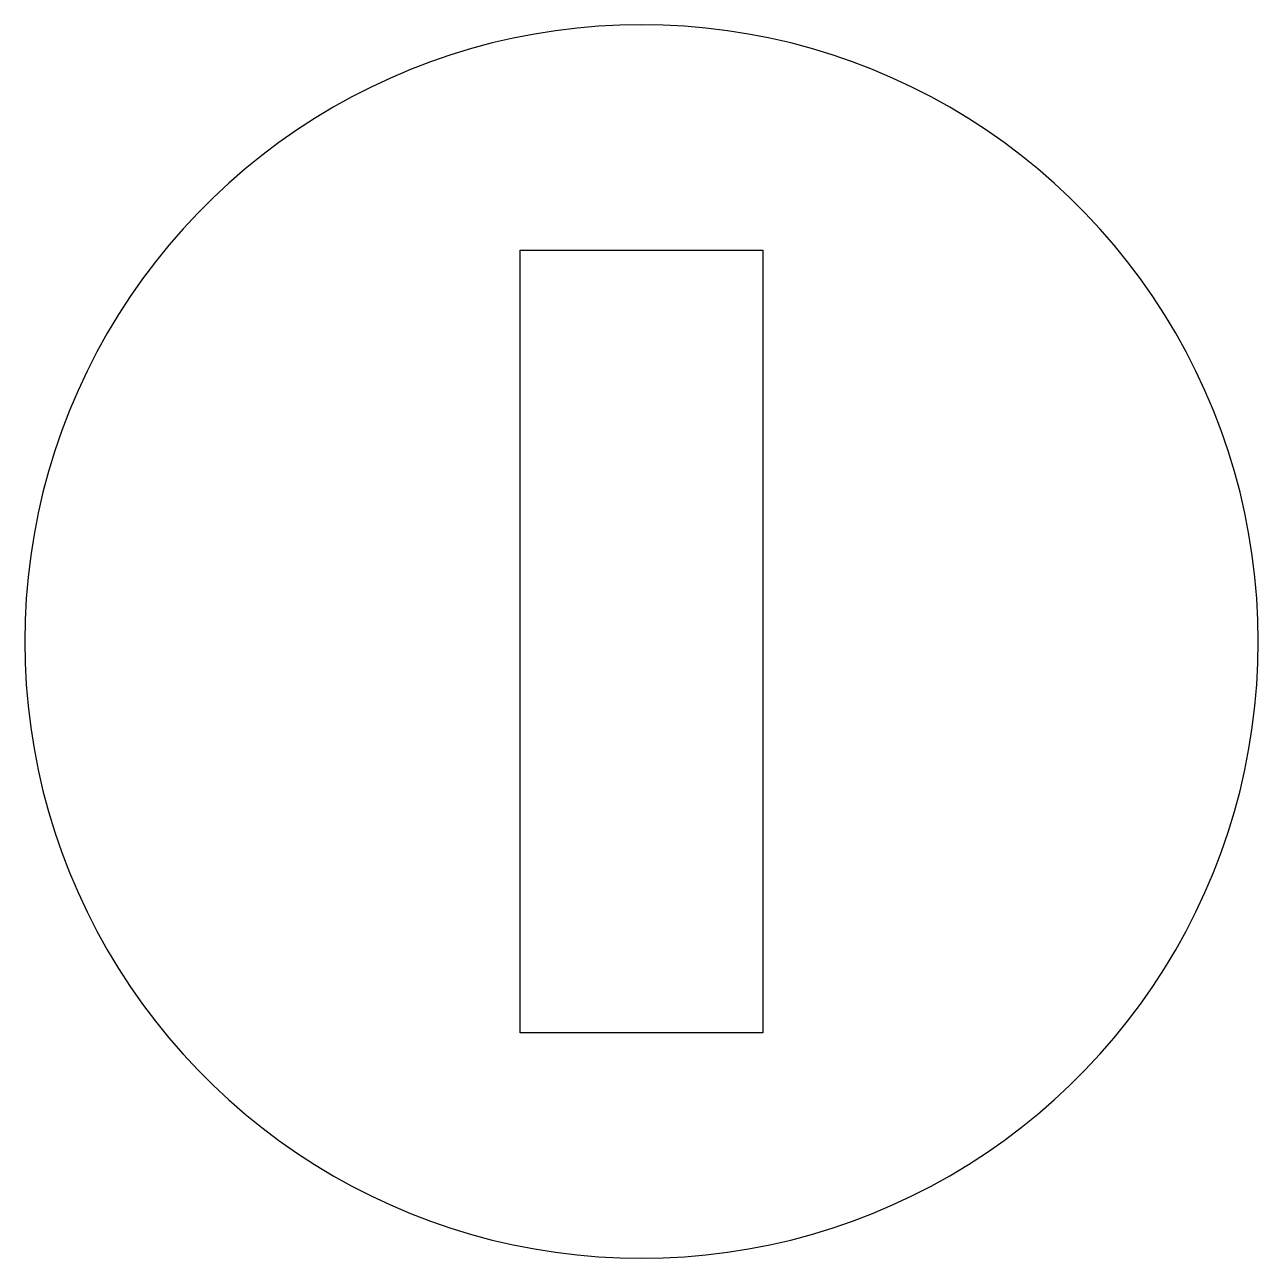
# Model space of a CAD drawing. Header units: metres. Extents: x -8 to 8, y -8 to 8.
import ezdxf

# ---------------------------------------------------------------- set-up
doc = ezdxf.new("R2010")
doc.units = ezdxf.units.M

msp = doc.modelspace()

# ---------------------------------------------------------------- linework, layer by layer
for p, q in [((0, 8), (-0.27919, 7.99512)), ((0.27919, 7.99512), (0, 8)), ((-1.38918, 7.87845), (-1.66328, 7.82518)), ((-1.11337, 7.92213), (-1.38918, 7.87845)), ((-0.836227, 7.95616), (-1.11337, 7.92213)), ((-0.558044, 7.9805), (-0.836227, 7.95616)), ((-0.27919, 7.99512), (-0.558044, 7.9805)), ((0.558044, 7.9805), (0.27919, 7.99512)), ((0.836227, 7.95616), (0.558044, 7.9805)), ((1.11337, 7.92213), (0.836227, 7.95616)), ((1.38918, 7.87845), (1.11337, 7.92213)), ((1.66328, 7.82518), (1.38918, 7.87845)), ((-2.20509, 7.69008), (-2.47212, 7.60844)), ((-1.93536, 7.76236), (-2.20509, 7.69008)), ((-1.66328, 7.82518), (-1.93536, 7.76236)), ((1.93536, 7.76236), (1.66328, 7.82518)), ((2.20509, 7.69008), (1.93536, 7.76236)), ((2.47212, 7.60844), (2.20509, 7.69008)), ((-2.47212, 7.60844), (-2.73616, 7.51753)), ((2.73616, 7.51753), (2.47212, 7.60844)), ((-2.99684, 7.41747), (-3.25389, 7.30835)), ((-2.73616, 7.51753), (-2.99684, 7.41747)), ((2.99684, 7.41747), (2.73616, 7.51753)), ((3.25389, 7.30835), (2.99684, 7.41747)), ((-3.25389, 7.30835), (-3.50696, 7.19034)), ((3.50696, 7.19034), (3.25389, 7.30835)), ((-3.75577, 7.06357), (-4, 6.92819)), ((-3.50696, 7.19034), (-3.75577, 7.06357)), ((3.75577, 7.06357), (3.50696, 7.19034)), ((4, 6.92819), (3.75577, 7.06357)), ((-4, 6.92819), (-4.23935, 6.78438)), ((4.23935, 6.78438), (4, 6.92819)), ((-4.23935, 6.78438), (-4.47354, 6.63229)), ((4.47354, 6.63229), (4.23935, 6.78438)), ((-4.47354, 6.63229), (-4.70227, 6.47212)), ((4.70227, 6.47212), (4.47354, 6.63229)), ((-4.70227, 6.47212), (-4.92528, 6.30408)), ((4.92528, 6.30408), (4.70227, 6.47212)), ((-4.92528, 6.30408), (-5.14229, 6.12834)), ((5.14229, 6.12834), (4.92528, 6.30408)), ((-5.14229, 6.12834), (-5.35304, 5.94514)), ((5.35304, 5.94514), (5.14229, 6.12834)), ((-5.35304, 5.94514), (-5.55727, 5.75471)), ((5.55727, 5.75471), (5.35304, 5.94514)), ((-5.55727, 5.75471), (-5.75471, 5.55727)), ((5.75471, 5.55727), (5.55727, 5.75471)), ((-5.75471, 5.55727), (-5.94514, 5.35304)), ((5.94514, 5.35304), (5.75471, 5.55727)), ((-5.94514, 5.35304), (-6.12834, 5.14229)), ((6.12834, 5.14229), (5.94514, 5.35304)), ((-6.12834, 5.14229), (-6.30408, 4.92528)), ((6.30408, 4.92528), (6.12834, 5.14229)), ((-1.575, -5.075), (-1.575, 5.075)), ((-1.575, 5.075), (1.575, 5.075)), ((1.575, 5.075), (1.575, -5.075)), ((-6.30408, 4.92528), (-6.47212, 4.70227)), ((6.47212, 4.70227), (6.30408, 4.92528)), ((-6.47212, 4.70227), (-6.63229, 4.47354)), ((6.63229, 4.47354), (6.47212, 4.70227)), ((-6.63229, 4.47354), (-6.78438, 4.23935)), ((6.78438, 4.23935), (6.63229, 4.47354)), ((-6.78438, 4.23935), (-6.92819, 4)), ((6.92819, 4), (6.78438, 4.23935)), ((-6.92819, 4), (-7.06357, 3.75577)), ((7.06357, 3.75577), (6.92819, 4)), ((-7.06357, 3.75577), (-7.19034, 3.50696)), ((7.19034, 3.50696), (7.06357, 3.75577)), ((-7.19034, 3.50696), (-7.30835, 3.25389)), ((7.30835, 3.25389), (7.19034, 3.50696)), ((-7.30835, 3.25389), (-7.41747, 2.99684)), ((7.41747, 2.99684), (7.30835, 3.25389)), ((-7.41747, 2.99684), (-7.51753, 2.73616)), ((7.51753, 2.73616), (7.41747, 2.99684)), ((-7.51753, 2.73616), (-7.60844, 2.47212)), ((7.60844, 2.47212), (7.51753, 2.73616)), ((-7.60844, 2.47212), (-7.69008, 2.20509)), ((7.69008, 2.20509), (7.60844, 2.47212)), ((-7.69008, 2.20509), (-7.76236, 1.93536)), ((7.76236, 1.93536), (7.69008, 2.20509)), ((-7.76236, 1.93536), (-7.82518, 1.66328)), ((7.82518, 1.66328), (7.76236, 1.93536)), ((-7.82518, 1.66328), (-7.87845, 1.38918)), ((7.87845, 1.38918), (7.82518, 1.66328)), ((-7.87845, 1.38918), (-7.92213, 1.11337)), ((7.92213, 1.11337), (7.87845, 1.38918)), ((-7.92213, 1.11337), (-7.95616, 0.836227)), ((7.95616, 0.836227), (7.92213, 1.11337)), ((-7.95616, 0.836227), (-7.9805, 0.558044)), ((7.9805, 0.558044), (7.95616, 0.836227)), ((-7.9805, 0.558044), (-7.99512, 0.27919)), ((7.99512, 0.27919), (7.9805, 0.558044)), ((-7.99512, 0.27919), (-8, 0)), ((8, 0), (7.99512, 0.27919)), ((-8, 0), (-7.99512, -0.27919)), ((7.99512, -0.27919), (8, 0)), ((-7.99512, -0.27919), (-7.9805, -0.558044)), ((7.9805, -0.558044), (7.99512, -0.27919)), ((-7.9805, -0.558044), (-7.95616, -0.836227)), ((7.95616, -0.836227), (7.9805, -0.558044)), ((-7.95616, -0.836227), (-7.92213, -1.11337)), ((7.92213, -1.11337), (7.95616, -0.836227)), ((-7.92213, -1.11337), (-7.87845, -1.38918)), ((7.87845, -1.38918), (7.92213, -1.11337)), ((-7.87845, -1.38918), (-7.82518, -1.66328)), ((7.82518, -1.66328), (7.87845, -1.38918)), ((-7.82518, -1.66328), (-7.76236, -1.93536)), ((7.76236, -1.93536), (7.82518, -1.66328)), ((-7.76236, -1.93536), (-7.69008, -2.20509)), ((7.69008, -2.20509), (7.76236, -1.93536)), ((-7.69008, -2.20509), (-7.60844, -2.47212)), ((7.60844, -2.47212), (7.69008, -2.20509)), ((-7.60844, -2.47212), (-7.51753, -2.73616)), ((7.51753, -2.73616), (7.60844, -2.47212)), ((-7.51753, -2.73616), (-7.41747, -2.99684)), ((7.41747, -2.99684), (7.51753, -2.73616)), ((-7.41747, -2.99684), (-7.30835, -3.25389)), ((7.30835, -3.25389), (7.41747, -2.99684)), ((-7.30835, -3.25389), (-7.19034, -3.50696)), ((7.19034, -3.50696), (7.30835, -3.25389)), ((-7.19034, -3.50696), (-7.06357, -3.75577)), ((7.06357, -3.75577), (7.19034, -3.50696)), ((-7.06357, -3.75577), (-6.92819, -4)), ((6.92819, -4), (7.06357, -3.75577)), ((-6.92819, -4), (-6.78438, -4.23935)), ((6.78438, -4.23935), (6.92819, -4)), ((-6.78438, -4.23935), (-6.63229, -4.47354)), ((6.63229, -4.47354), (6.78438, -4.23935)), ((-6.63229, -4.47354), (-6.47212, -4.70227)), ((6.47212, -4.70227), (6.63229, -4.47354)), ((-6.47212, -4.70227), (-6.30408, -4.92528)), ((6.30408, -4.92528), (6.47212, -4.70227)), ((-6.30408, -4.92528), (-6.12834, -5.14229)), ((6.12834, -5.14229), (6.30408, -4.92528)), ((1.575, -5.075), (-1.575, -5.075)), ((-6.12834, -5.14229), (-5.94514, -5.35304)), ((5.94514, -5.35304), (6.12834, -5.14229)), ((-5.94514, -5.35304), (-5.75471, -5.55727)), ((5.75471, -5.55727), (5.94514, -5.35304)), ((-5.75471, -5.55727), (-5.55727, -5.75471)), ((5.55727, -5.75471), (5.75471, -5.55727)), ((-5.55727, -5.75471), (-5.35304, -5.94514)), ((5.35304, -5.94514), (5.55727, -5.75471)), ((-5.35304, -5.94514), (-5.14229, -6.12834)), ((5.14229, -6.12834), (5.35304, -5.94514)), ((-5.14229, -6.12834), (-4.92528, -6.30408)), ((4.92528, -6.30408), (5.14229, -6.12834)), ((-4.92528, -6.30408), (-4.70227, -6.47212)), ((4.70227, -6.47212), (4.92528, -6.30408)), ((-4.70227, -6.47212), (-4.47354, -6.63229)), ((4.47354, -6.63229), (4.70227, -6.47212)), ((-4.47354, -6.63229), (-4.23935, -6.78438)), ((4.23935, -6.78438), (4.47354, -6.63229)), ((-4.23935, -6.78438), (-4, -6.92819)), ((4, -6.92819), (4.23935, -6.78438)), ((-4, -6.92819), (-3.75577, -7.06357)), ((3.75577, -7.06357), (4, -6.92819)), ((-3.75577, -7.06357), (-3.50696, -7.19034)), ((-3.50696, -7.19034), (-3.25389, -7.30835)), ((3.25389, -7.30835), (3.50696, -7.19034)), ((3.50696, -7.19034), (3.75577, -7.06357)), ((-3.25389, -7.30835), (-2.99684, -7.41747)), ((2.99684, -7.41747), (3.25389, -7.30835)), ((-2.99684, -7.41747), (-2.73616, -7.51753)), ((-2.73616, -7.51753), (-2.47212, -7.60844)), ((2.47212, -7.60844), (2.73616, -7.51753)), ((2.73616, -7.51753), (2.99684, -7.41747)), ((-2.47212, -7.60844), (-2.20509, -7.69008)), ((2.20509, -7.69008), (2.47212, -7.60844)), ((-2.20509, -7.69008), (-1.93536, -7.76236)), ((-1.93536, -7.76236), (-1.66328, -7.82518)), ((-1.66328, -7.82518), (-1.38918, -7.87845)), ((1.38918, -7.87845), (1.66328, -7.82518)), ((1.66328, -7.82518), (1.93536, -7.76236)), ((1.93536, -7.76236), (2.20509, -7.69008)), ((-1.38918, -7.87845), (-1.11337, -7.92213)), ((-1.11337, -7.92213), (-0.836227, -7.95616)), ((-0.836227, -7.95616), (-0.558044, -7.9805)), ((-0.558044, -7.9805), (-0.27919, -7.99512)), ((-0.27919, -7.99512), (0, -8)), ((0, -8), (0.27919, -7.99512)), ((0.27919, -7.99512), (0.558044, -7.9805)), ((0.558044, -7.9805), (0.836227, -7.95616)), ((0.836227, -7.95616), (1.11337, -7.92213)), ((1.11337, -7.92213), (1.38918, -7.87845))]:
    msp.add_line(p, q)

doc.saveas('drawing.dxf')
